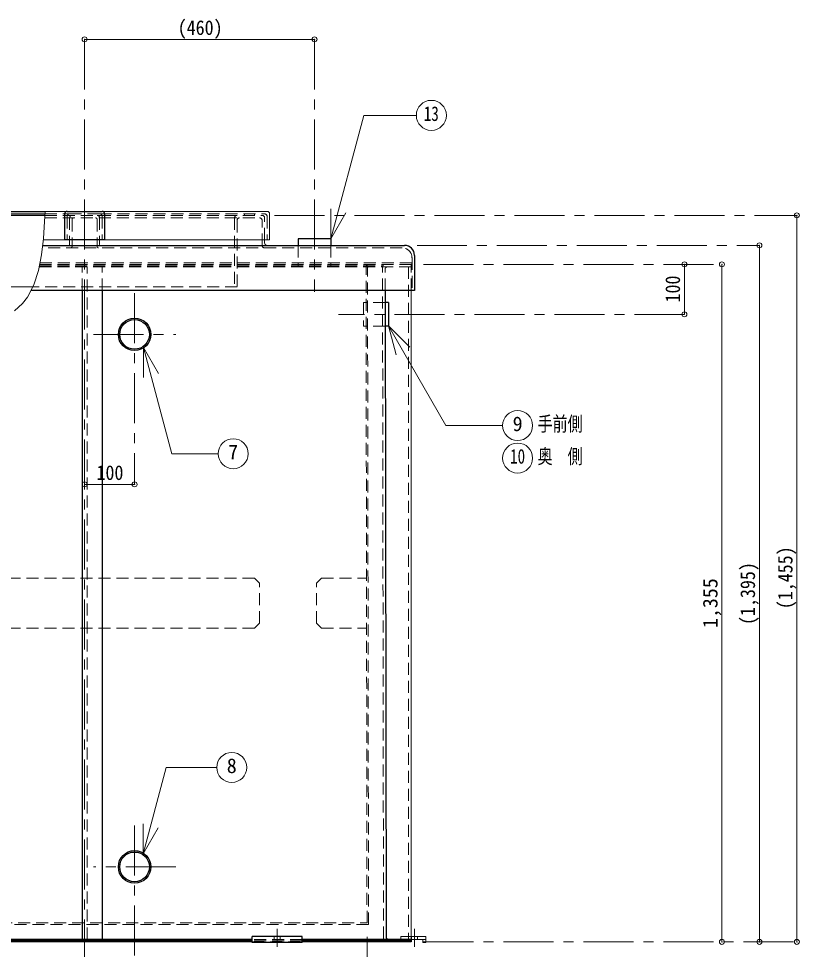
# Model space of a CAD drawing. Units: millimetres at full size, sheet at 1:20. Extents: x -4246 to 3854, y -2700 to 2920.
# Drawn here: x -328 to 1234, y -1515 to 347 of the extents above; entities that cross this region are included whole.
import ezdxf
from ezdxf.enums import TextEntityAlignment as Align

# ---------------------------------------------------------------- set-up
doc = ezdxf.new("R2010")
doc.units = ezdxf.units.MM
doc.header["$LTSCALE"] = 20
doc.header["$PDMODE"] = 32
doc.header["$PDSIZE"] = 10
doc.linetypes.add('CHAIN1', pattern=[8, 5, -1, 1, -1])
doc.linetypes.add('DASHED1', pattern=[1.8, 1.2, -0.6])
doc.layers.add('0-0', color=7, linetype='Continuous', lineweight=9)
doc.styles.add('ＭＳ ゴシック', font='')
doc.styles.get('ＭＳ ゴシック').set_extended_font_data('MS Gothic')

msp = doc.modelspace()

# ---------------------------------------------------------------- linework, layer by layer
at = {"layer": '0-0', "color": 4, "linetype": 'CHAIN1'}
for p, q in [((-195.6, 305.49), (-195.6, -1799.51)), ((264.4, 305.49), (264.4, -199.51)), ((184.4, -46.51), (1229.4, -46.51)), ((469.4, -106.51), (1154.4, -106.51)), ((482.4, -144.51), (1079.4, -144.51)), ((-95.6, -202.01), (-95.6, -584.51)), ((1004.4, -244.51), (312.55, -244.51)), ((-178.1, -284.51), (-13.1, -284.51)), ((-95.6, -1267.01), (-95.6, -1799.51)), ((-13.1, -1349.51), (-178.1, -1349.51)), ((189.4, -1473.51), (189.4, -1509.51)), ((464.4, -1473.51), (464.4, -1509.51)), ((369.4, -1489.51), (369.4, -1874.51)), ((482.4, -1499.51), (1229.4, -1499.51))]:
    msp.add_line(p, q, dxfattribs=at)
at = {"layer": '0-0', "color": 4}
for p, q in [((264.4, 305.49), (-195.6, 305.49)), ((-500.6, -46.51), (-275.08, -46.51)), ((1229.4, -46.51), (1229.4, -1499.51)), ((164.4, -101.51), (164.4, -95.51)), ((1154.4, -106.51), (1154.4, -1499.51)), ((1004.4, -244.51), (1004.4, -144.51)), ((1079.4, -144.51), (1079.4, -1499.51)), ((-495.6, -189.51), (-299.35, -189.51)), ((457.4, -196.51), (457.4, -1488.51)), ((-95.6, -584.51), (-195.6, -584.51))]:
    msp.add_line(p, q, dxfattribs=at)
at = {"layer": '0-0', "lineweight": 18}
for p, q in [((296.88, -93.52), (363.06, 153.47)), ((468.09, 153.47), (363.06, 153.47)), ((296.88, -93.52), (296.88, -33.52)), ((-274.64, -38.51), (-230.6, -38.51)), ((-160.6, -38.51), (169.4, -38.51)), ((174.4, -43.51), (174.4, -95.51)), ((296.88, -93.52), (326.88, -41.56)), ((-235.6, -95.51), (-278.48, -95.51)), ((-225.6, -95.51), (-225.6, -105.01)), ((-165.6, -95.51), (-165.6, -105.01)), ((174.4, -95.51), (-155.6, -95.51)), ((412.39, -267.78), (427.92, -325.74)), ((412.39, -267.78), (454.82, -310.21)), ((412.39, -267.78), (527.36, -466.9)), ((-78.09, -310.67), (-48.09, -362.63)), ((-78.09, -310.67), (-78.09, -370.67)), ((-78.09, -310.67), (-21.15, -523.19)), ((640.72, -466.9), (527.36, -466.9)), ((71.67, -523.19), (-21.15, -523.19)), ((-78.63, -1323.27), (-32.4, -1150.73)), ((68.77, -1150.73), (-32.4, -1150.73)), ((-78.63, -1323.27), (-78.63, -1263.27)), ((-78.63, -1323.27), (-48.63, -1271.31)), ((486.9, -1488.51), (486.9, -1500.51)), ((486.9, -1494.51), (457.4, -1494.51)), ((480.9, -1494.51), (480.9, -1500.51)), ((480.9, -1500.51), (486.9, -1500.51))]:
    msp.add_line(p, q, dxfattribs=at)
at = {"layer": '0-0', "color": 5, "lineweight": 25}
for p, q in [((-560.6, -38.51), (-274.64, -38.51)), ((-555.6, -43.51), (-274.92, -43.51)), ((-235.6, -43.51), (-235.6, -95.51)), ((-230.6, -38.51), (-160.6, -38.51)), ((-155.6, -43.51), (-155.6, -95.51)), ((-279.74, -106.51), (444.4, -106.51)), ((-155.6, -95.51), (-235.6, -95.51)), ((296.9, -93.51), (231.9, -93.51)), ((231.9, -93.51), (231.9, -106.51)), ((296.9, -93.51), (296.9, -106.51)), ((464.4, -126.51), (464.4, -196.51)), ((464.4, -196.51), (-303.03, -196.51)), ((-200.6, -196.51), (-200.6, -1494.51)), ((-160.6, -196.51), (-160.6, -1494.51)), ((405.47, -196.51), (407.39, -1489.51)), ((412.55, -221.01), (405.51, -221.01)), ((412.55, -221.01), (412.55, -268.01)), ((412.55, -268.01), (405.58, -268.01)), ((139.4, -1500.51), (139.4, -1488.51)), ((139.4, -1494.51), (-530.6, -1494.51)), ((139.4, -1497.51), (-530.6, -1497.51)), ((139.4, -1499.51), (-530.6, -1499.51)), ((239.4, -1500.51), (139.4, -1500.51)), ((457.4, -1494.51), (239.4, -1494.51)), ((457.4, -1497.51), (239.4, -1497.51)), ((457.4, -1499.51), (239.4, -1499.51)), ((457.4, -1494.51), (457.4, -1499.51))]:
    msp.add_line(p, q, dxfattribs=at)
at = {"layer": '0-0', "color": 4, "linetype": 'DASHED1'}
for p, q in [((-275.36, -51.51), (154.4, -51.51)), ((-275.08, -46.51), (159.4, -46.51)), ((-274.92, -43.51), (-225.6, -43.51)), ((-225.6, -51.51), (-225.6, -95.51)), ((-220.6, -54.51), (-220.6, -108.51)), ((-170.6, -54.51), (-170.6, -108.51)), ((-165.6, -43.51), (164.4, -43.51)), ((-165.6, -51.51), (-165.6, -95.51)), ((104.4, -51.51), (104.4, -189.51)), ((124.4, -46.51), (124.4, -43.51)), ((144.4, -46.51), (144.4, -43.51)), ((164.4, -95.51), (164.4, -51.51)), ((169.4, -48.51), (169.4, -95.51)), ((109.4, -56.51), (109.4, -189.51)), ((159.4, -106.51), (159.4, -56.51)), ((457.4, -196.51), (457.4, -144.51)), ((452.4, -149.51), (452.4, -1494.51)), ((109.4, -189.51), (-299.35, -189.51)), ((278.43, -772.01), (268.43, -782.01)), ((278.43, -772.01), (368.35, -772.01)), ((268.43, -862.01), (268.43, -782.01)), ((268.43, -862.01), (278.43, -872.01)), ((278.43, -872.01), (368.5, -872.01)), ((457.4, -1488.51), (457.4, -1494.51)), ((458.4, -1488.51), (458.4, -1494.51)), ((470.4, -1488.51), (470.4, -1494.51))]:
    msp.add_line(p, q, dxfattribs=at)
at = {"layer": '0-0', "linetype": 'DASHED1', "lineweight": 18}
for p, q in [((-230.6, -48.51), (-230.6, -95.51)), ((-165.6, -43.51), (-225.6, -43.51)), ((-160.6, -48.51), (-160.6, -95.51)), ((439.4, -111.51), (-280.32, -111.51)), ((231.9, -106.51), (231.9, -149.51)), ((296.9, -106.51), (296.9, -149.51)), ((-286.17, -147.51), (400.82, -147.51)), ((-285.58, -144.51), (457.4, -144.51)), ((-285, -141.51), (457.4, -141.51)), ((459.4, -131.51), (459.4, -196.51)), ((-286.17, -149.51), (457.4, -149.51)), ((-200.6, -196.51), (-200.6, -149.51)), ((-190.6, -1494.51), (-190.6, -149.51)), ((-160.6, -196.51), (-160.6, -149.51)), ((369.4, -1461.51), (367.41, -149.51)), ((372.4, -1464.51), (370.41, -152.51)), ((402.39, -1492.51), (400.4, -149.51)), ((405.47, -196.51), (405.41, -154.51)), ((405.58, -268.01), (362.55, -268.01)), ((144.4, -772.01), (-535.6, -772.01)), ((144.4, -772.01), (154.4, -782.01)), ((154.4, -862.01), (154.4, -782.01)), ((144.4, -872.01), (-535.6, -872.01)), ((154.4, -862.01), (144.4, -872.01)), ((372.4, -1464.51), (-763.61, -1464.51)), ((-760.6, -1461.51), (369.4, -1461.51)), ((183.4, -1488.51), (183.4, -1494.51)), ((195.4, -1488.51), (195.4, -1494.51)), ((239.4, -1494.51), (139.4, -1494.51)), ((239.4, -1497.51), (139.4, -1497.51)), ((139.4, -1499.51), (239.4, -1499.51))]:
    msp.add_line(p, q, dxfattribs=at)
at = {"layer": '0-0', "lineweight": 18}
for points in [[(-274.64, -38.51), (-275.75, -58.58), (-278.17, -92.75), (-281.95, -125.74), (-287.97, -156.81), (-297.09, -185.19), (-310.18, -210.14), (-319.93, -222.75), (-335.87, -237.47)], [(486.9, -1488.51), (436.9, -1488.51), (436.9, -1494.51)]]:
    msp.add_lwpolyline(points, dxfattribs=at)
at = {"layer": '0-0', "linetype": 'DASHED1', "lineweight": 18}
msp.add_lwpolyline([(405.51, -221.01), (362.55, -221.01), (362.55, -268.01)], dxfattribs=at)
at = {"layer": '0-0', "color": 5, "lineweight": 25}
msp.add_lwpolyline([(239.4, -1500.51), (239.4, -1488.51), (139.4, -1488.51)], dxfattribs=at)
at = {"layer": '0-0', "lineweight": 18}
for centre in [(498.09, 153.47), (670.72, -466.9), (101.67, -523.19), (670.72, -531.9), (98.77, -1150.73)]:
    msp.add_circle(centre, 30, dxfattribs=at)
at = {"layer": '0-0', "color": 5, "lineweight": 25}
for centre, radius in [((-95.6, -284.51), 32.5), ((-95.6, -284.51), 29.7), ((-95.6, -1349.51), 32.5), ((-95.6, -1349.51), 29.7)]:
    msp.add_circle(centre, radius, dxfattribs=at)
for centre, radius, start, end in [((-230.6, -43.51), 5, 90, 180), ((-160.6, -43.51), 5, 0, 90), ((444.4, -126.51), 20, 0, 90), ((412.39, -1489.51), 5, 180.08488, 270)]:
    msp.add_arc(centre, radius, start, end, dxfattribs=at)
at = {"layer": '0-0', "linetype": 'DASHED1', "lineweight": 18}
for centre, radius, start, end in [((-225.6, -48.51), 5, 90, 180), ((-165.6, -48.51), 5, 0, 90), ((439.4, -131.51), 20, 0, 90), ((372.41, -149.51), 5, 90, 180.08701), ((375.41, -152.51), 5, 90, 180.08701), ((405.4, -149.51), 5, 90, 180.08488), ((457.4, -143.51), 2, 0, 90), ((457.4, -146.51), 2, 0, 90), ((410.41, -154.51), 5, 90, 180.08488), ((407.39, -1492.51), 5, 180.08488, 270)]:
    msp.add_arc(centre, radius, start, end, dxfattribs=at)
at = {"layer": '0-0', "color": 4, "linetype": 'DASHED1'}
for centre, radius, start, end in [((-220.6, -51.51), 5, 90, 180), ((-217.6, -54.51), 3, 90, 180), ((-173.6, -54.51), 3, 0, 90), ((-170.6, -51.51), 5, 0, 90), ((109.4, -51.51), 5, 90, 180), ((114.4, -56.51), 5, 90, 180), ((154.4, -56.51), 5, 0, 90), ((159.4, -51.51), 5, 0, 90), ((164.4, -48.51), 5, 0, 90), ((-223.6, -108.51), 3, 270, 0), ((-167.6, -108.51), 3, 180, 270), ((164.4, -106.51), 5, 180, 270), ((111.4, -143.51), 2, 90, 180), ((111.4, -146.51), 2, 90, 180)]:
    msp.add_arc(centre, radius, start, end, dxfattribs=at)
at = {"layer": '0-0', "lineweight": 18}
for centre, radius, start, end in [((169.4, -43.51), 5, 0, 90), ((-227.1, -105.01), 1.5, 270, 0), ((-164.1, -105.01), 1.5, 180, 270)]:
    msp.add_arc(centre, radius, start, end, dxfattribs=at)
at = {"layer": '0-0', "color": 4}
msp.add_arc((169.4, -101.51), 5, 180, 270, dxfattribs=at)
at = {"layer": '0-0', "color": 1}
for p in [(-195.6, 305.49), (264.4, 305.49), (1229.4, -46.51), (1154.4, -106.51), (1004.4, -144.51), (1079.4, -144.51), (1004.4, -244.51), (-195.6, -584.51), (-95.6, -584.51), (1079.4, -1499.51), (1154.4, -1499.51), (1229.4, -1499.51)]:
    msp.add_point(p, dxfattribs=at)

# ---------------------------------------------------------------- texts
at = {"layer": '0-0', "style": 'ＭＳ ゴシック'}
for s, width, p in [('(460)', 0.9, (-9.35, 305.49)), ('13', 0.75, (483.09, 133.47)), ('手前側', 0.75, (710.72, -486.9)), ('10', 0.75, (655.72, -551.9)), ('奥\u3000側', 0.75, (710.72, -551.9)), ('100', 0.9, (-171.85, -584.51))]:
    msp.add_text(s, height=29.33, dxfattribs=dict(at, width=width)).set_placement(p, align=Align.BOTTOM_LEFT)
at = {"layer": '0-0', "style": 'ＭＳ ゴシック', "width": 0.9}
for s, p in [('100', (1004.4, -220.76)), ('(1,455)', (1229.4, -834.26)), ('(1,395)', (1154.4, -865.76))]:
    msp.add_text(s, height=29.33, rotation=90, dxfattribs=at).set_placement(p, align=Align.BOTTOM_LEFT)
at = {"layer": '0-0', "style": 'ＭＳ ゴシック'}
for s, p in [('9', (660.72, -486.9)), ('7', (91.67, -543.19)), ('8', (88.77, -1170.73))]:
    msp.add_text(s, height=29.33, dxfattribs=at).set_placement(p, align=Align.BOTTOM_LEFT)
msp.add_text('1,355', height=29.33, rotation=90, dxfattribs=at).set_placement((1079.4, -872.01), align=Align.BOTTOM_LEFT)

doc.saveas('drawing.dxf')
